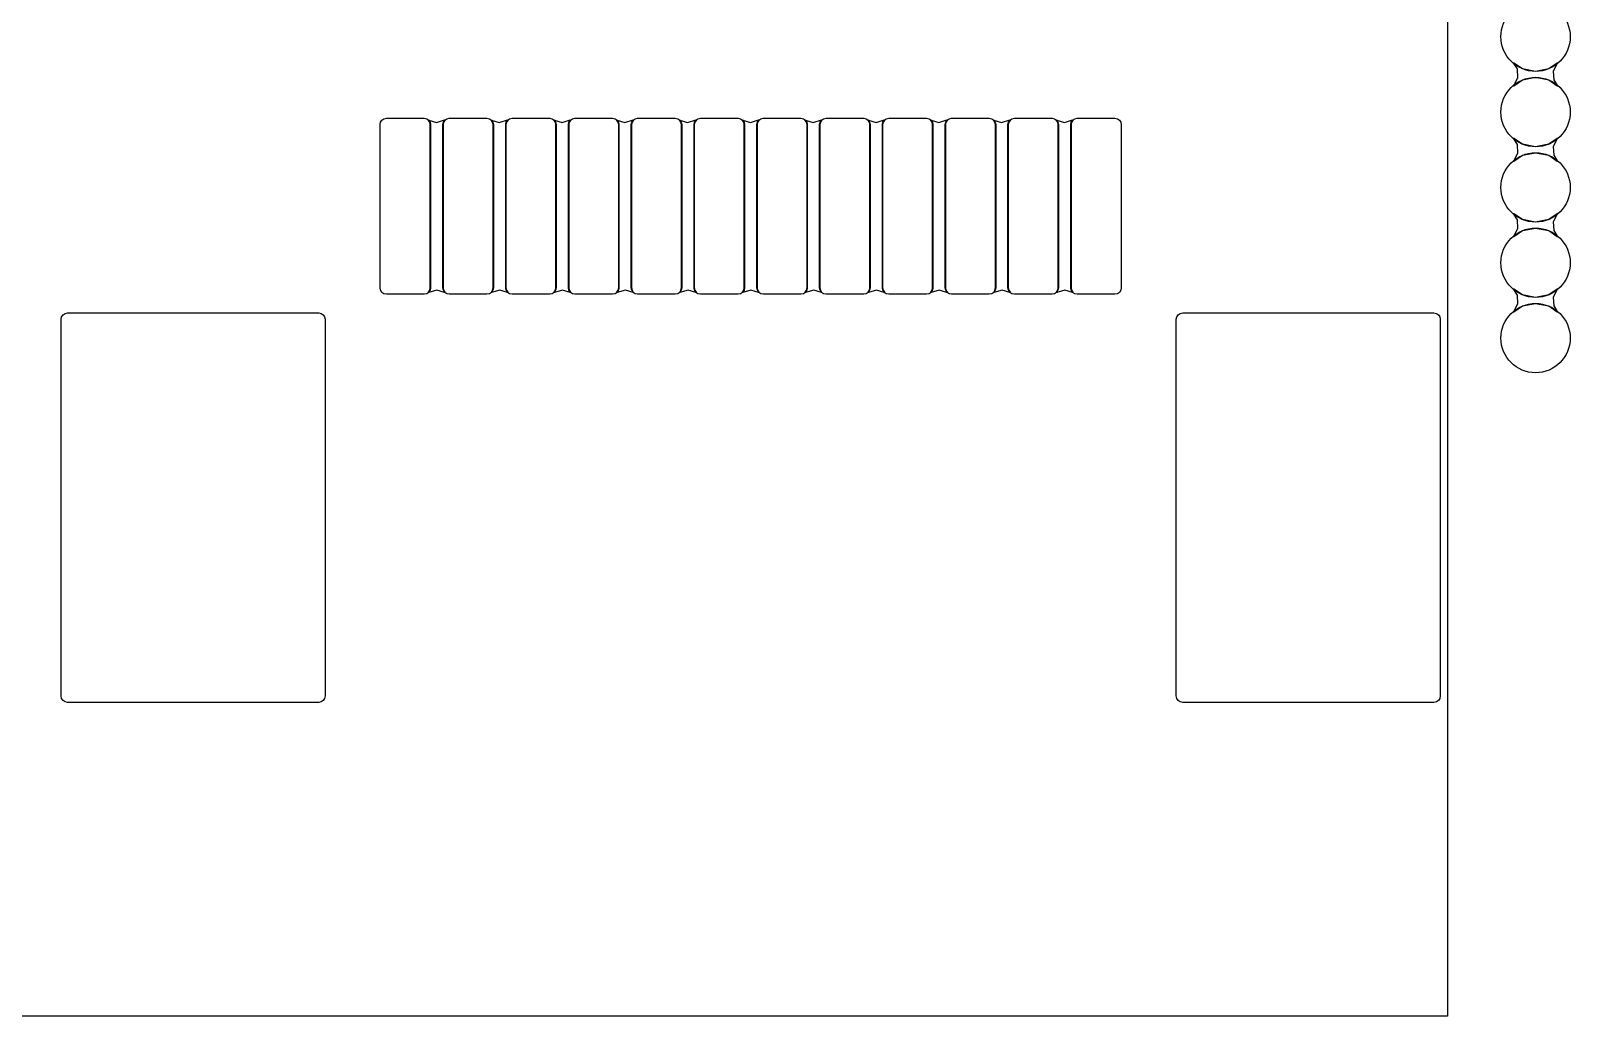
# Model space of a CAD drawing. Extents: x -27 to 356, y -111 to 35.
# Drawn here: x 338.59 to 350.85, y -88.64 to -80.79 of the extents above; entities that cross this region are included whole.
import ezdxf

# ---------------------------------------------------------------- set-up
doc = ezdxf.new("R2010")
doc.units = 0
doc.layers.add('BLACK', color=7, linetype='CONTINUOUS')

msp = doc.modelspace()

# ---------------------------------------------------------------- linework, layer by layer
at = {"layer": 'BLACK', "linetype": 'CONTINUOUS'}
for p, q in [((349.875, -72.6353), (349.875, -88.6353)), ((349.875, -72.6353), (349.875, -88.6353)), ((350.399, -81.044), (350.4, -81.0426)), ((350.399, -81.0459), (350.399, -81.044)), ((350.402, -81.0482), (350.399, -81.0459)), ((350.4, -81.0426), (350.402, -81.0429)), ((350.402, -81.0429), (350.47, -81.0884)), ((350.43, -81.0923), (350.402, -81.0482)), ((350.435, -81.1614), (350.43, -81.0923)), ((350.47, -81.0884), (350.575, -81.1093)), ((350.575, -81.1093), (350.68, -81.0884)), ((350.68, -81.0884), (350.748, -81.0429)), ((350.748, -81.0481), (350.715, -81.1092)), ((350.715, -81.1092), (350.72, -81.1783)), ((350.748, -81.0429), (350.75, -81.0427)), ((350.751, -81.0459), (350.748, -81.0481)), ((350.75, -81.0427), (350.751, -81.0444)), ((350.751, -81.0444), (350.751, -81.0459)), ((350.399, -81.2247), (350.402, -81.2225)), ((350.399, -81.2262), (350.399, -81.2247)), ((350.4, -81.2279), (350.399, -81.2262)), ((350.402, -81.2277), (350.4, -81.2279)), ((350.402, -81.2225), (350.435, -81.1614)), ((350.47, -81.1822), (350.402, -81.2277)), ((350.575, -81.1613), (350.47, -81.1822)), ((350.68, -81.1822), (350.575, -81.1613)), ((350.748, -81.2277), (350.68, -81.1822)), ((350.72, -81.1783), (350.748, -81.2224)), ((350.748, -81.2224), (350.751, -81.2247)), ((350.75, -81.228), (350.748, -81.2277)), ((350.751, -81.2266), (350.75, -81.228)), ((350.751, -81.2247), (350.751, -81.2266)), ((341.374, -81.5353), (341.378, -81.5158)), ((341.378, -81.5158), (341.389, -81.4992)), ((341.389, -81.4992), (341.405, -81.4882)), ((341.405, -81.4882), (341.425, -81.4843)), ((341.425, -81.4843), (341.725, -81.4843)), ((341.725, -81.4843), (341.745, -81.4882)), ((341.745, -81.4882), (341.761, -81.4992)), ((341.76, -81.4995), (341.762, -81.4984)), ((341.76, -81.5015), (341.76, -81.4995)), ((341.77, -81.5166), (341.76, -81.5015)), ((341.761, -81.4992), (341.772, -81.5158)), ((341.762, -81.4984), (341.762, -81.4985)), ((341.762, -81.4985), (341.823, -81.5174)), ((341.774, -81.5355), (341.77, -81.5166)), ((341.772, -81.5158), (341.776, -81.5353)), ((341.823, -81.5174), (341.888, -81.4983)), ((341.874, -81.5353), (341.878, -81.5158)), ((341.88, -81.5166), (341.876, -81.5355)), ((341.878, -81.5158), (341.889, -81.4992)), ((341.89, -81.5014), (341.88, -81.5166)), ((341.888, -81.4983), (341.89, -81.4988)), ((341.889, -81.4992), (341.905, -81.4882)), ((341.89, -81.4988), (341.89, -81.5007)), ((341.89, -81.5007), (341.89, -81.5014)), ((341.905, -81.4882), (341.925, -81.4843)), ((341.925, -81.4843), (342.225, -81.4843)), ((342.225, -81.4843), (342.245, -81.4882)), ((342.245, -81.4882), (342.261, -81.4992)), ((342.26, -81.4995), (342.262, -81.4984)), ((342.26, -81.5015), (342.26, -81.4995)), ((342.27, -81.5166), (342.26, -81.5015)), ((342.261, -81.4992), (342.272, -81.5158)), ((342.262, -81.4984), (342.262, -81.4985)), ((342.262, -81.4985), (342.323, -81.5174)), ((342.274, -81.5355), (342.27, -81.5166)), ((342.272, -81.5158), (342.276, -81.5353)), ((342.323, -81.5174), (342.388, -81.4983)), ((342.374, -81.5353), (342.378, -81.5158)), ((342.38, -81.5166), (342.376, -81.5355)), ((342.378, -81.5158), (342.389, -81.4992)), ((342.39, -81.5014), (342.38, -81.5166)), ((342.388, -81.4983), (342.39, -81.4988)), ((342.389, -81.4992), (342.405, -81.4882)), ((342.39, -81.4988), (342.39, -81.5007)), ((342.39, -81.5007), (342.39, -81.5014)), ((342.405, -81.4882), (342.425, -81.4843)), ((342.425, -81.4843), (342.725, -81.4843)), ((342.725, -81.4843), (342.745, -81.4882)), ((342.745, -81.4882), (342.761, -81.4992)), ((342.76, -81.4995), (342.762, -81.4984)), ((342.76, -81.5015), (342.76, -81.4995)), ((342.77, -81.5166), (342.76, -81.5015)), ((342.761, -81.4992), (342.772, -81.5158)), ((342.762, -81.4984), (342.762, -81.4985)), ((342.762, -81.4985), (342.823, -81.5174)), ((342.774, -81.5355), (342.77, -81.5166)), ((342.772, -81.5158), (342.776, -81.5353)), ((342.823, -81.5174), (342.888, -81.4983)), ((342.874, -81.5353), (342.878, -81.5158)), ((342.88, -81.5166), (342.876, -81.5355)), ((342.878, -81.5158), (342.889, -81.4992)), ((342.89, -81.5014), (342.88, -81.5166)), ((342.888, -81.4983), (342.89, -81.4988)), ((342.889, -81.4992), (342.905, -81.4882)), ((342.89, -81.4988), (342.89, -81.5007)), ((342.89, -81.5007), (342.89, -81.5014)), ((342.905, -81.4882), (342.925, -81.4843)), ((342.925, -81.4843), (343.225, -81.4843)), ((343.225, -81.4843), (343.245, -81.4882)), ((343.245, -81.4882), (343.261, -81.4992)), ((343.26, -81.4995), (343.262, -81.4984)), ((343.26, -81.5015), (343.26, -81.4995)), ((343.27, -81.5166), (343.26, -81.5015)), ((343.261, -81.4992), (343.272, -81.5158)), ((343.262, -81.4984), (343.262, -81.4985)), ((343.262, -81.4985), (343.323, -81.5174)), ((343.274, -81.5355), (343.27, -81.5166)), ((343.272, -81.5158), (343.276, -81.5353)), ((343.323, -81.5174), (343.388, -81.4983)), ((343.374, -81.5353), (343.378, -81.5158)), ((343.38, -81.5166), (343.376, -81.5355)), ((343.378, -81.5158), (343.389, -81.4992)), ((343.39, -81.5014), (343.38, -81.5166)), ((343.388, -81.4983), (343.39, -81.4988)), ((343.389, -81.4992), (343.405, -81.4882)), ((343.39, -81.4988), (343.39, -81.5007)), ((343.39, -81.5007), (343.39, -81.5014)), ((343.405, -81.4882), (343.425, -81.4843)), ((343.425, -81.4843), (343.725, -81.4843)), ((343.725, -81.4843), (343.745, -81.4882)), ((343.745, -81.4882), (343.761, -81.4992)), ((343.76, -81.4995), (343.762, -81.4984)), ((343.76, -81.5015), (343.76, -81.4995)), ((343.77, -81.5166), (343.76, -81.5015)), ((343.761, -81.4992), (343.772, -81.5158)), ((343.762, -81.4984), (343.762, -81.4985)), ((343.762, -81.4985), (343.823, -81.5174)), ((343.774, -81.5355), (343.77, -81.5166)), ((343.772, -81.5158), (343.776, -81.5353)), ((343.823, -81.5174), (343.888, -81.4983)), ((343.874, -81.5353), (343.878, -81.5158)), ((343.88, -81.5166), (343.876, -81.5355)), ((343.878, -81.5158), (343.889, -81.4992)), ((343.89, -81.5014), (343.88, -81.5166)), ((343.888, -81.4983), (343.89, -81.4988)), ((343.889, -81.4992), (343.905, -81.4882)), ((343.89, -81.4988), (343.89, -81.5007)), ((343.89, -81.5007), (343.89, -81.5014)), ((343.905, -81.4882), (343.925, -81.4843)), ((343.925, -81.4843), (344.225, -81.4843)), ((344.225, -81.4843), (344.245, -81.4882)), ((344.245, -81.4882), (344.261, -81.4992)), ((344.26, -81.4995), (344.262, -81.4984)), ((344.26, -81.5015), (344.26, -81.4995)), ((344.27, -81.5166), (344.26, -81.5015)), ((344.261, -81.4992), (344.272, -81.5158)), ((344.262, -81.4984), (344.262, -81.4985)), ((344.262, -81.4985), (344.323, -81.5174)), ((344.274, -81.5355), (344.27, -81.5166)), ((344.272, -81.5158), (344.276, -81.5353)), ((344.323, -81.5174), (344.388, -81.4983)), ((344.374, -81.5353), (344.378, -81.5158)), ((344.38, -81.5166), (344.376, -81.5355)), ((344.378, -81.5158), (344.389, -81.4992)), ((344.39, -81.5014), (344.38, -81.5166)), ((344.388, -81.4983), (344.39, -81.4988)), ((344.389, -81.4992), (344.405, -81.4882)), ((344.39, -81.4988), (344.39, -81.5007)), ((344.39, -81.5007), (344.39, -81.5014)), ((344.405, -81.4882), (344.425, -81.4843)), ((344.425, -81.4843), (344.725, -81.4843)), ((344.725, -81.4843), (344.745, -81.4882)), ((344.745, -81.4882), (344.761, -81.4992)), ((344.76, -81.4995), (344.762, -81.4984)), ((344.76, -81.5015), (344.76, -81.4995)), ((344.77, -81.5166), (344.76, -81.5015)), ((344.761, -81.4992), (344.772, -81.5158)), ((344.762, -81.4984), (344.762, -81.4985)), ((344.762, -81.4985), (344.823, -81.5174)), ((344.774, -81.5355), (344.77, -81.5166)), ((344.772, -81.5158), (344.776, -81.5353)), ((344.823, -81.5174), (344.888, -81.4983)), ((344.874, -81.5353), (344.878, -81.5158)), ((344.88, -81.5166), (344.876, -81.5355)), ((344.878, -81.5158), (344.889, -81.4992)), ((344.89, -81.5014), (344.88, -81.5166)), ((344.888, -81.4983), (344.89, -81.4988)), ((344.889, -81.4992), (344.905, -81.4882)), ((344.89, -81.4988), (344.89, -81.5007)), ((344.89, -81.5007), (344.89, -81.5014)), ((344.905, -81.4882), (344.925, -81.4843)), ((344.925, -81.4843), (345.225, -81.4843)), ((345.225, -81.4843), (345.245, -81.4882)), ((345.245, -81.4882), (345.261, -81.4992)), ((345.26, -81.4995), (345.262, -81.4984)), ((345.26, -81.5015), (345.26, -81.4995)), ((345.27, -81.5166), (345.26, -81.5015)), ((345.261, -81.4992), (345.272, -81.5158)), ((345.262, -81.4984), (345.262, -81.4985)), ((345.262, -81.4985), (345.323, -81.5174)), ((345.274, -81.5355), (345.27, -81.5166)), ((345.272, -81.5158), (345.276, -81.5353)), ((345.323, -81.5174), (345.388, -81.4983)), ((345.374, -81.5353), (345.378, -81.5158)), ((345.38, -81.5166), (345.376, -81.5355)), ((345.378, -81.5158), (345.389, -81.4992)), ((345.39, -81.5014), (345.38, -81.5166)), ((345.388, -81.4983), (345.39, -81.4988)), ((345.389, -81.4992), (345.405, -81.4882)), ((345.39, -81.4988), (345.39, -81.5007)), ((345.39, -81.5007), (345.39, -81.5014)), ((345.405, -81.4882), (345.425, -81.4843)), ((345.425, -81.4843), (345.725, -81.4843)), ((345.725, -81.4843), (345.745, -81.4882)), ((345.745, -81.4882), (345.761, -81.4992)), ((345.76, -81.4995), (345.762, -81.4984)), ((345.76, -81.5015), (345.76, -81.4995)), ((345.77, -81.5166), (345.76, -81.5015)), ((345.761, -81.4992), (345.772, -81.5158)), ((345.762, -81.4984), (345.762, -81.4985)), ((345.762, -81.4985), (345.823, -81.5174)), ((345.774, -81.5355), (345.77, -81.5166)), ((345.772, -81.5158), (345.776, -81.5353)), ((345.823, -81.5174), (345.888, -81.4983)), ((345.874, -81.5353), (345.878, -81.5158)), ((345.88, -81.5166), (345.876, -81.5355)), ((345.878, -81.5158), (345.889, -81.4992)), ((345.89, -81.5014), (345.88, -81.5166)), ((345.888, -81.4983), (345.89, -81.4988)), ((345.889, -81.4992), (345.905, -81.4882)), ((345.89, -81.4988), (345.89, -81.5007)), ((345.89, -81.5007), (345.89, -81.5014)), ((345.905, -81.4882), (345.925, -81.4843)), ((345.925, -81.4843), (346.225, -81.4843)), ((346.225, -81.4843), (346.245, -81.4882)), ((346.245, -81.4882), (346.261, -81.4992)), ((346.26, -81.4995), (346.262, -81.4984)), ((346.26, -81.5015), (346.26, -81.4995)), ((346.27, -81.5166), (346.26, -81.5015)), ((346.261, -81.4992), (346.272, -81.5158)), ((346.262, -81.4984), (346.262, -81.4985)), ((346.262, -81.4985), (346.323, -81.5174)), ((346.274, -81.5355), (346.27, -81.5166)), ((346.272, -81.5158), (346.276, -81.5353)), ((346.323, -81.5174), (346.388, -81.4983)), ((346.374, -81.5353), (346.378, -81.5158)), ((346.38, -81.5166), (346.376, -81.5355)), ((346.378, -81.5158), (346.389, -81.4992)), ((346.39, -81.5014), (346.38, -81.5166)), ((346.388, -81.4983), (346.39, -81.4988)), ((346.389, -81.4992), (346.405, -81.4882)), ((346.39, -81.4988), (346.39, -81.5007)), ((346.39, -81.5007), (346.39, -81.5014)), ((346.405, -81.4882), (346.425, -81.4843)), ((346.425, -81.4843), (346.725, -81.4843)), ((346.725, -81.4843), (346.745, -81.4882)), ((346.745, -81.4882), (346.761, -81.4992)), ((346.76, -81.4995), (346.762, -81.4984)), ((346.76, -81.5015), (346.76, -81.4995)), ((346.77, -81.5166), (346.76, -81.5015)), ((346.761, -81.4992), (346.772, -81.5158)), ((346.762, -81.4984), (346.762, -81.4985)), ((346.762, -81.4985), (346.823, -81.5174)), ((346.774, -81.5355), (346.77, -81.5166)), ((346.772, -81.5158), (346.776, -81.5353)), ((346.823, -81.5174), (346.888, -81.4983)), ((346.874, -81.5353), (346.878, -81.5158)), ((346.88, -81.5166), (346.876, -81.5355)), ((346.878, -81.5158), (346.889, -81.4992)), ((346.89, -81.5014), (346.88, -81.5166)), ((346.888, -81.4983), (346.89, -81.4988)), ((346.889, -81.4992), (346.905, -81.4882)), ((346.89, -81.4988), (346.89, -81.5007)), ((346.89, -81.5007), (346.89, -81.5014)), ((346.905, -81.4882), (346.925, -81.4843)), ((346.925, -81.4843), (347.225, -81.4843)), ((347.225, -81.4843), (347.245, -81.4882)), ((347.245, -81.4882), (347.261, -81.4992)), ((347.261, -81.4992), (347.272, -81.5158)), ((347.272, -81.5158), (347.276, -81.5353)), ((341.374, -82.8353), (341.374, -81.5353)), ((341.774, -82.8351), (341.774, -81.5355)), ((341.776, -81.5353), (341.776, -82.8353)), ((341.874, -82.8353), (341.874, -81.5353)), ((341.876, -81.5355), (341.876, -82.8351)), ((342.274, -82.8351), (342.274, -81.5355)), ((342.276, -81.5353), (342.276, -82.8353)), ((342.374, -82.8353), (342.374, -81.5353)), ((342.376, -81.5355), (342.376, -82.8351)), ((342.774, -82.8351), (342.774, -81.5355)), ((342.776, -81.5353), (342.776, -82.8353)), ((342.874, -82.8353), (342.874, -81.5353)), ((342.876, -81.5355), (342.876, -82.8351)), ((343.274, -82.8351), (343.274, -81.5355)), ((343.276, -81.5353), (343.276, -82.8353)), ((343.374, -82.8353), (343.374, -81.5353)), ((343.376, -81.5355), (343.376, -82.8351)), ((343.774, -82.8351), (343.774, -81.5355)), ((343.776, -81.5353), (343.776, -82.8353)), ((343.874, -82.8353), (343.874, -81.5353)), ((343.876, -81.5355), (343.876, -82.8351)), ((344.274, -82.8351), (344.274, -81.5355)), ((344.276, -81.5353), (344.276, -82.8353)), ((344.374, -82.8353), (344.374, -81.5353)), ((344.376, -81.5355), (344.376, -82.8351)), ((344.774, -82.8351), (344.774, -81.5355)), ((344.776, -81.5353), (344.776, -82.8353)), ((344.874, -82.8353), (344.874, -81.5353)), ((344.876, -81.5355), (344.876, -82.8351)), ((345.274, -82.8351), (345.274, -81.5355)), ((345.276, -81.5353), (345.276, -82.8353)), ((345.374, -82.8353), (345.374, -81.5353)), ((345.376, -81.5355), (345.376, -82.8351)), ((345.774, -82.8351), (345.774, -81.5355)), ((345.776, -81.5353), (345.776, -82.8353)), ((345.874, -82.8353), (345.874, -81.5353)), ((345.876, -81.5355), (345.876, -82.8351)), ((346.274, -82.8351), (346.274, -81.5355)), ((346.276, -81.5353), (346.276, -82.8353)), ((346.374, -82.8353), (346.374, -81.5353)), ((346.376, -81.5355), (346.376, -82.8351)), ((346.774, -82.8351), (346.774, -81.5355)), ((346.776, -81.5353), (346.776, -82.8353)), ((346.874, -82.8353), (346.874, -81.5353)), ((346.876, -81.5355), (346.876, -82.8351)), ((347.276, -81.5353), (347.276, -82.8353)), ((350.399, -81.644), (350.4, -81.6426)), ((350.399, -81.6459), (350.399, -81.644)), ((350.402, -81.6482), (350.399, -81.6459)), ((350.4, -81.6426), (350.402, -81.6429)), ((350.402, -81.6429), (350.47, -81.6884)), ((350.43, -81.6923), (350.402, -81.6482)), ((350.402, -81.8225), (350.435, -81.7614)), ((350.435, -81.7614), (350.43, -81.6923)), ((350.47, -81.6884), (350.575, -81.7093)), ((350.575, -81.7613), (350.47, -81.7822)), ((350.575, -81.7093), (350.68, -81.6884)), ((350.68, -81.7822), (350.575, -81.7613)), ((350.68, -81.6884), (350.748, -81.6429)), ((350.748, -81.6481), (350.715, -81.7092)), ((350.715, -81.7092), (350.72, -81.7783)), ((350.748, -81.6429), (350.75, -81.6427)), ((350.751, -81.6459), (350.748, -81.6481)), ((350.75, -81.6427), (350.751, -81.6444)), ((350.751, -81.6444), (350.751, -81.6459)), ((350.399, -81.8247), (350.402, -81.8225)), ((350.399, -81.8262), (350.399, -81.8247)), ((350.4, -81.8279), (350.399, -81.8262)), ((350.402, -81.8277), (350.4, -81.8279)), ((350.47, -81.7822), (350.402, -81.8277)), ((350.748, -81.8277), (350.68, -81.7822)), ((350.72, -81.7783), (350.748, -81.8224)), ((350.748, -81.8224), (350.751, -81.8247)), ((350.75, -81.828), (350.748, -81.8277)), ((350.751, -81.8266), (350.75, -81.828)), ((350.751, -81.8247), (350.751, -81.8266)), ((350.399, -82.244), (350.4, -82.2426)), ((350.399, -82.2459), (350.399, -82.244)), ((350.402, -82.2482), (350.399, -82.2459)), ((350.4, -82.2426), (350.402, -82.2429)), ((350.402, -82.2429), (350.47, -82.2884)), ((350.43, -82.2923), (350.402, -82.2482)), ((350.68, -82.2884), (350.748, -82.2429)), ((350.748, -82.2481), (350.715, -82.3092)), ((350.748, -82.2429), (350.75, -82.2427)), ((350.751, -82.2459), (350.748, -82.2481)), ((350.75, -82.2427), (350.751, -82.2444)), ((350.751, -82.2444), (350.751, -82.2459)), ((350.402, -82.4225), (350.435, -82.3614)), ((350.435, -82.3614), (350.43, -82.2923)), ((350.47, -82.2884), (350.575, -82.3093)), ((350.575, -82.3613), (350.47, -82.3822)), ((350.575, -82.3093), (350.68, -82.2884)), ((350.68, -82.3822), (350.575, -82.3613)), ((350.715, -82.3092), (350.72, -82.3783)), ((350.399, -82.4247), (350.402, -82.4225)), ((350.399, -82.4262), (350.399, -82.4247)), ((350.4, -82.4279), (350.399, -82.4262)), ((350.402, -82.4277), (350.4, -82.4279)), ((350.47, -82.3822), (350.402, -82.4277)), ((350.748, -82.4277), (350.68, -82.3822)), ((350.72, -82.3783), (350.748, -82.4224)), ((350.748, -82.4224), (350.751, -82.4247)), ((350.75, -82.428), (350.748, -82.4277)), ((350.751, -82.4266), (350.75, -82.428)), ((350.751, -82.4247), (350.751, -82.4266)), ((341.378, -82.8548), (341.374, -82.8353)), ((341.389, -82.8714), (341.378, -82.8548)), ((341.76, -82.8692), (341.77, -82.854)), ((341.772, -82.8548), (341.761, -82.8714)), ((341.827, -82.8532), (341.762, -82.8723)), ((341.77, -82.854), (341.774, -82.8351)), ((341.776, -82.8353), (341.772, -82.8548)), ((341.888, -82.8721), (341.827, -82.8532)), ((341.878, -82.8548), (341.874, -82.8353)), ((341.876, -82.8351), (341.88, -82.854)), ((341.889, -82.8714), (341.878, -82.8548)), ((341.88, -82.854), (341.89, -82.8691)), ((342.26, -82.8692), (342.27, -82.854)), ((342.272, -82.8548), (342.261, -82.8714)), ((342.327, -82.8532), (342.262, -82.8723)), ((342.27, -82.854), (342.274, -82.8351)), ((342.276, -82.8353), (342.272, -82.8548)), ((342.388, -82.8721), (342.327, -82.8532)), ((342.378, -82.8548), (342.374, -82.8353)), ((342.376, -82.8351), (342.38, -82.854)), ((342.389, -82.8714), (342.378, -82.8548)), ((342.38, -82.854), (342.39, -82.8691)), ((342.76, -82.8692), (342.77, -82.854)), ((342.772, -82.8548), (342.761, -82.8714)), ((342.827, -82.8532), (342.762, -82.8723)), ((342.77, -82.854), (342.774, -82.8351)), ((342.776, -82.8353), (342.772, -82.8548)), ((342.888, -82.8721), (342.827, -82.8532)), ((342.878, -82.8548), (342.874, -82.8353)), ((342.876, -82.8351), (342.88, -82.854)), ((342.889, -82.8714), (342.878, -82.8548)), ((342.88, -82.854), (342.89, -82.8691)), ((343.26, -82.8692), (343.27, -82.854)), ((343.272, -82.8548), (343.261, -82.8714)), ((343.327, -82.8532), (343.262, -82.8723)), ((343.27, -82.854), (343.274, -82.8351)), ((343.276, -82.8353), (343.272, -82.8548)), ((343.388, -82.8721), (343.327, -82.8532)), ((343.378, -82.8548), (343.374, -82.8353)), ((343.376, -82.8351), (343.38, -82.854)), ((343.389, -82.8714), (343.378, -82.8548)), ((343.38, -82.854), (343.39, -82.8691)), ((343.76, -82.8692), (343.77, -82.854)), ((343.772, -82.8548), (343.761, -82.8714)), ((343.827, -82.8532), (343.762, -82.8723)), ((343.77, -82.854), (343.774, -82.8351)), ((343.776, -82.8353), (343.772, -82.8548)), ((343.888, -82.8721), (343.827, -82.8532)), ((343.878, -82.8548), (343.874, -82.8353)), ((343.876, -82.8351), (343.88, -82.854)), ((343.889, -82.8714), (343.878, -82.8548)), ((343.88, -82.854), (343.89, -82.8691)), ((344.26, -82.8692), (344.27, -82.854)), ((344.272, -82.8548), (344.261, -82.8714)), ((344.327, -82.8532), (344.262, -82.8723)), ((344.27, -82.854), (344.274, -82.8351)), ((344.276, -82.8353), (344.272, -82.8548)), ((344.388, -82.8721), (344.327, -82.8532)), ((344.378, -82.8548), (344.374, -82.8353)), ((344.376, -82.8351), (344.38, -82.854)), ((344.389, -82.8714), (344.378, -82.8548)), ((344.38, -82.854), (344.39, -82.8691)), ((344.76, -82.8692), (344.77, -82.854)), ((344.772, -82.8548), (344.761, -82.8714)), ((344.827, -82.8532), (344.762, -82.8723)), ((344.77, -82.854), (344.774, -82.8351)), ((344.776, -82.8353), (344.772, -82.8548)), ((344.888, -82.8721), (344.827, -82.8532)), ((344.878, -82.8548), (344.874, -82.8353)), ((344.876, -82.8351), (344.88, -82.854)), ((344.889, -82.8714), (344.878, -82.8548)), ((344.88, -82.854), (344.89, -82.8691)), ((345.26, -82.8692), (345.27, -82.854)), ((345.272, -82.8548), (345.261, -82.8714)), ((345.327, -82.8532), (345.262, -82.8723)), ((345.27, -82.854), (345.274, -82.8351)), ((345.276, -82.8353), (345.272, -82.8548)), ((345.388, -82.8721), (345.327, -82.8532)), ((345.378, -82.8548), (345.374, -82.8353)), ((345.376, -82.8351), (345.38, -82.854)), ((345.389, -82.8714), (345.378, -82.8548)), ((345.38, -82.854), (345.39, -82.8691)), ((345.76, -82.8692), (345.77, -82.854)), ((345.772, -82.8548), (345.761, -82.8714)), ((345.827, -82.8532), (345.762, -82.8723)), ((345.77, -82.854), (345.774, -82.8351)), ((345.776, -82.8353), (345.772, -82.8548)), ((345.888, -82.8721), (345.827, -82.8532)), ((345.878, -82.8548), (345.874, -82.8353)), ((345.876, -82.8351), (345.88, -82.854)), ((345.889, -82.8714), (345.878, -82.8548)), ((345.88, -82.854), (345.89, -82.8691)), ((346.26, -82.8692), (346.27, -82.854)), ((346.272, -82.8548), (346.261, -82.8714)), ((346.327, -82.8532), (346.262, -82.8723)), ((346.27, -82.854), (346.274, -82.8351)), ((346.276, -82.8353), (346.272, -82.8548)), ((346.388, -82.8721), (346.327, -82.8532)), ((346.378, -82.8548), (346.374, -82.8353)), ((346.376, -82.8351), (346.38, -82.854)), ((346.389, -82.8714), (346.378, -82.8548)), ((346.38, -82.854), (346.39, -82.8691)), ((346.76, -82.8692), (346.77, -82.854)), ((346.772, -82.8548), (346.761, -82.8714)), ((346.827, -82.8532), (346.762, -82.8723)), ((346.77, -82.854), (346.774, -82.8351)), ((346.776, -82.8353), (346.772, -82.8548)), ((346.888, -82.8721), (346.827, -82.8532)), ((346.878, -82.8548), (346.874, -82.8353)), ((346.876, -82.8351), (346.88, -82.854)), ((346.889, -82.8714), (346.878, -82.8548)), ((346.88, -82.854), (346.89, -82.8691)), ((347.272, -82.8548), (347.261, -82.8714)), ((347.276, -82.8353), (347.272, -82.8548)), ((350.399, -82.844), (350.4, -82.8426)), ((350.399, -82.8459), (350.399, -82.844)), ((350.402, -82.8482), (350.399, -82.8459)), ((350.4, -82.8426), (350.402, -82.8429)), ((350.402, -82.8429), (350.47, -82.8884)), ((350.43, -82.8923), (350.402, -82.8482)), ((350.68, -82.8884), (350.748, -82.8429)), ((350.748, -82.8481), (350.715, -82.9092)), ((350.748, -82.8429), (350.75, -82.8427)), ((350.751, -82.8459), (350.748, -82.8481)), ((350.75, -82.8427), (350.751, -82.8444)), ((350.751, -82.8444), (350.751, -82.8459)), ((341.405, -82.8824), (341.389, -82.8714)), ((341.425, -82.8863), (341.405, -82.8824)), ((341.725, -82.8863), (341.425, -82.8863)), ((341.745, -82.8824), (341.725, -82.8863)), ((341.761, -82.8714), (341.745, -82.8824)), ((341.76, -82.8699), (341.76, -82.8692)), ((341.76, -82.8718), (341.76, -82.8699)), ((341.762, -82.8723), (341.76, -82.8718)), ((341.89, -82.8711), (341.888, -82.8722)), ((341.888, -82.8722), (341.888, -82.8721)), ((341.905, -82.8824), (341.889, -82.8714)), ((341.89, -82.8691), (341.89, -82.8711)), ((341.925, -82.8863), (341.905, -82.8824)), ((342.225, -82.8863), (341.925, -82.8863)), ((342.245, -82.8824), (342.225, -82.8863)), ((342.261, -82.8714), (342.245, -82.8824)), ((342.26, -82.8699), (342.26, -82.8692)), ((342.26, -82.8718), (342.26, -82.8699)), ((342.262, -82.8723), (342.26, -82.8718)), ((342.39, -82.8711), (342.388, -82.8722)), ((342.388, -82.8722), (342.388, -82.8721)), ((342.405, -82.8824), (342.389, -82.8714)), ((342.39, -82.8691), (342.39, -82.8711)), ((342.425, -82.8863), (342.405, -82.8824)), ((342.725, -82.8863), (342.425, -82.8863)), ((342.745, -82.8824), (342.725, -82.8863)), ((342.761, -82.8714), (342.745, -82.8824)), ((342.76, -82.8699), (342.76, -82.8692)), ((342.76, -82.8718), (342.76, -82.8699)), ((342.762, -82.8723), (342.76, -82.8718)), ((342.89, -82.8711), (342.888, -82.8722)), ((342.888, -82.8722), (342.888, -82.8721)), ((342.905, -82.8824), (342.889, -82.8714)), ((342.89, -82.8691), (342.89, -82.8711)), ((342.925, -82.8863), (342.905, -82.8824)), ((343.225, -82.8863), (342.925, -82.8863)), ((343.245, -82.8824), (343.225, -82.8863)), ((343.261, -82.8714), (343.245, -82.8824)), ((343.26, -82.8699), (343.26, -82.8692)), ((343.26, -82.8718), (343.26, -82.8699)), ((343.262, -82.8723), (343.26, -82.8718)), ((343.39, -82.8711), (343.388, -82.8722)), ((343.388, -82.8722), (343.388, -82.8721)), ((343.405, -82.8824), (343.389, -82.8714)), ((343.39, -82.8691), (343.39, -82.8711)), ((343.425, -82.8863), (343.405, -82.8824)), ((343.725, -82.8863), (343.425, -82.8863)), ((343.745, -82.8824), (343.725, -82.8863)), ((343.761, -82.8714), (343.745, -82.8824)), ((343.76, -82.8699), (343.76, -82.8692)), ((343.76, -82.8718), (343.76, -82.8699)), ((343.762, -82.8723), (343.76, -82.8718)), ((343.89, -82.8711), (343.888, -82.8722)), ((343.888, -82.8722), (343.888, -82.8721)), ((343.905, -82.8824), (343.889, -82.8714)), ((343.89, -82.8691), (343.89, -82.8711)), ((343.925, -82.8863), (343.905, -82.8824)), ((344.225, -82.8863), (343.925, -82.8863)), ((344.245, -82.8824), (344.225, -82.8863)), ((344.261, -82.8714), (344.245, -82.8824)), ((344.26, -82.8699), (344.26, -82.8692)), ((344.26, -82.8718), (344.26, -82.8699)), ((344.262, -82.8723), (344.26, -82.8718)), ((344.39, -82.8711), (344.388, -82.8722)), ((344.388, -82.8722), (344.388, -82.8721)), ((344.405, -82.8824), (344.389, -82.8714)), ((344.39, -82.8691), (344.39, -82.8711)), ((344.425, -82.8863), (344.405, -82.8824)), ((344.725, -82.8863), (344.425, -82.8863)), ((344.745, -82.8824), (344.725, -82.8863)), ((344.761, -82.8714), (344.745, -82.8824)), ((344.76, -82.8699), (344.76, -82.8692)), ((344.76, -82.8718), (344.76, -82.8699)), ((344.762, -82.8723), (344.76, -82.8718)), ((344.89, -82.8711), (344.888, -82.8722)), ((344.888, -82.8722), (344.888, -82.8721)), ((344.905, -82.8824), (344.889, -82.8714)), ((344.89, -82.8691), (344.89, -82.8711)), ((344.925, -82.8863), (344.905, -82.8824)), ((345.225, -82.8863), (344.925, -82.8863)), ((345.245, -82.8824), (345.225, -82.8863)), ((345.261, -82.8714), (345.245, -82.8824)), ((345.26, -82.8699), (345.26, -82.8692)), ((345.26, -82.8718), (345.26, -82.8699)), ((345.262, -82.8723), (345.26, -82.8718)), ((345.39, -82.8711), (345.388, -82.8722)), ((345.388, -82.8722), (345.388, -82.8721)), ((345.405, -82.8824), (345.389, -82.8714)), ((345.39, -82.8691), (345.39, -82.8711)), ((345.425, -82.8863), (345.405, -82.8824)), ((345.725, -82.8863), (345.425, -82.8863)), ((345.745, -82.8824), (345.725, -82.8863)), ((345.761, -82.8714), (345.745, -82.8824)), ((345.76, -82.8699), (345.76, -82.8692)), ((345.76, -82.8718), (345.76, -82.8699)), ((345.762, -82.8723), (345.76, -82.8718)), ((345.89, -82.8711), (345.888, -82.8722)), ((345.888, -82.8722), (345.888, -82.8721)), ((345.905, -82.8824), (345.889, -82.8714)), ((345.89, -82.8691), (345.89, -82.8711)), ((345.925, -82.8863), (345.905, -82.8824)), ((346.225, -82.8863), (345.925, -82.8863)), ((346.245, -82.8824), (346.225, -82.8863)), ((346.261, -82.8714), (346.245, -82.8824)), ((346.26, -82.8699), (346.26, -82.8692)), ((346.26, -82.8718), (346.26, -82.8699)), ((346.262, -82.8723), (346.26, -82.8718)), ((346.39, -82.8711), (346.388, -82.8722)), ((346.388, -82.8722), (346.388, -82.8721)), ((346.405, -82.8824), (346.389, -82.8714)), ((346.39, -82.8691), (346.39, -82.8711)), ((346.425, -82.8863), (346.405, -82.8824)), ((346.725, -82.8863), (346.425, -82.8863)), ((346.745, -82.8824), (346.725, -82.8863)), ((346.761, -82.8714), (346.745, -82.8824)), ((346.76, -82.8699), (346.76, -82.8692)), ((346.76, -82.8718), (346.76, -82.8699)), ((346.762, -82.8723), (346.76, -82.8718)), ((346.89, -82.8711), (346.888, -82.8722)), ((346.888, -82.8722), (346.888, -82.8721)), ((346.905, -82.8824), (346.889, -82.8714)), ((346.89, -82.8691), (346.89, -82.8711)), ((346.925, -82.8863), (346.905, -82.8824)), ((347.225, -82.8863), (346.925, -82.8863)), ((347.245, -82.8824), (347.225, -82.8863)), ((347.261, -82.8714), (347.245, -82.8824)), ((350.402, -83.0225), (350.435, -82.9614)), ((350.47, -82.9822), (350.402, -83.0277)), ((350.435, -82.9614), (350.43, -82.8923)), ((350.47, -82.8884), (350.575, -82.9093)), ((350.575, -82.9613), (350.47, -82.9822)), ((350.575, -82.9093), (350.68, -82.8884)), ((350.68, -82.9822), (350.575, -82.9613)), ((350.748, -83.0277), (350.68, -82.9822)), ((350.715, -82.9092), (350.72, -82.9783)), ((350.72, -82.9783), (350.748, -83.0224)), ((338.834, -83.0853), (338.838, -83.0658)), ((338.834, -86.0853), (338.834, -83.0853)), ((338.838, -83.0658), (338.849, -83.0492)), ((338.849, -83.0492), (338.865, -83.0382)), ((338.865, -83.0382), (338.885, -83.0343)), ((338.885, -83.0343), (340.885, -83.0343)), ((340.885, -83.0343), (340.905, -83.0382)), ((340.905, -83.0382), (340.921, -83.0492)), ((340.921, -83.0492), (340.932, -83.0658)), ((340.932, -83.0658), (340.936, -83.0853)), ((340.936, -83.0853), (340.936, -86.0853)), ((347.714, -83.0853), (347.718, -83.0658)), ((347.714, -86.0853), (347.714, -83.0853)), ((347.718, -83.0658), (347.729, -83.0492)), ((347.729, -83.0492), (347.745, -83.0382)), ((347.745, -83.0382), (347.765, -83.0343)), ((347.765, -83.0343), (349.765, -83.0343)), ((349.765, -83.0343), (349.785, -83.0382)), ((349.785, -83.0382), (349.801, -83.0492)), ((349.801, -83.0492), (349.812, -83.0658)), ((349.812, -83.0658), (349.816, -83.0853)), ((349.816, -83.0853), (349.816, -86.0853)), ((350.399, -83.0247), (350.402, -83.0225)), ((350.399, -83.0262), (350.399, -83.0247)), ((350.4, -83.0279), (350.399, -83.0262)), ((350.402, -83.0277), (350.4, -83.0279)), ((350.748, -83.0224), (350.751, -83.0247)), ((350.75, -83.028), (350.748, -83.0277)), ((350.751, -83.0266), (350.75, -83.028)), ((350.751, -83.0247), (350.751, -83.0266)), ((338.838, -86.1048), (338.834, -86.0853)), ((338.849, -86.1214), (338.838, -86.1048)), ((338.865, -86.1324), (338.849, -86.1214)), ((338.885, -86.1363), (338.865, -86.1324)), ((340.885, -86.1363), (338.885, -86.1363)), ((340.905, -86.1324), (340.885, -86.1363)), ((340.921, -86.1214), (340.905, -86.1324)), ((340.932, -86.1048), (340.921, -86.1214)), ((340.936, -86.0853), (340.932, -86.1048)), ((347.718, -86.1048), (347.714, -86.0853)), ((347.729, -86.1214), (347.718, -86.1048)), ((347.745, -86.1324), (347.729, -86.1214)), ((347.765, -86.1363), (347.745, -86.1324)), ((349.765, -86.1363), (347.765, -86.1363)), ((349.785, -86.1324), (349.765, -86.1363)), ((349.801, -86.1214), (349.785, -86.1324)), ((349.812, -86.1048), (349.801, -86.1214)), ((349.816, -86.0853), (349.812, -86.1048)), ((349.875, -88.6353), (268.178, -88.6353)), ((349.875, -88.6353), (268.178, -88.6353))]:
    msp.add_line(p, q, dxfattribs=at)
at = {"layer": 'BLACK'}
for centre in [(350.575, -80.8353), (350.575, -81.4353), (350.575, -82.0353), (350.575, -82.6353), (350.575, -83.2353)]:
    msp.add_circle(centre, 0.276, dxfattribs=at)

doc.saveas('drawing.dxf')
